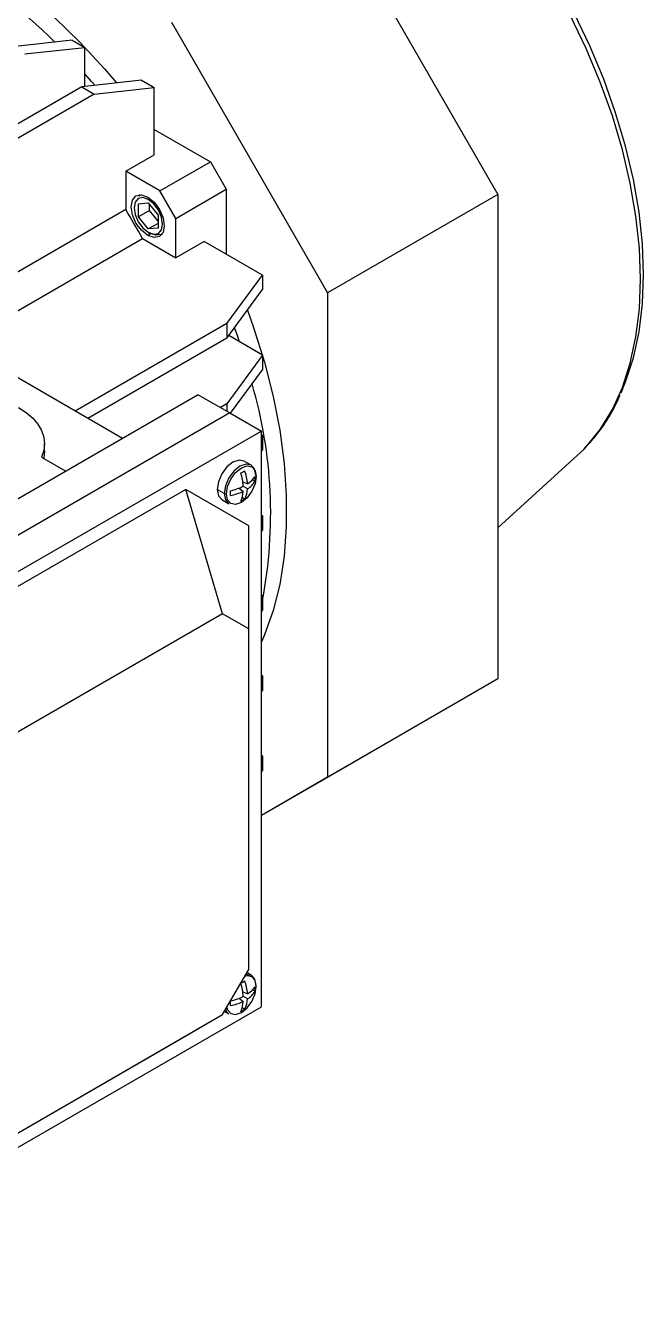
# Model space of a CAD drawing. Header units: millimetres. Extents: x 0 to 841, y 0 to 594.
# Drawn here: x 425.7 to 495, y 371.9 to 514.1 of the extents above; entities that cross this region are included whole.
import ezdxf

# ---------------------------------------------------------------- set-up
doc = ezdxf.new("R2010")
doc.units = ezdxf.units.MM

msp = doc.modelspace()

# ---------------------------------------------------------------- linework, layer by layer
at = {"color": 7, "linetype": 'Continuous', "lineweight": 25}
for p, q in [((461.21, 525.5), (478.71, 495.19)), ((442.12, 514.48), (459.62, 484.17)), ((430.99, 512.48), (424.28, 511.73)), ((430.99, 512.48), (432.41, 511.66)), ((425.69, 510.92), (432.41, 511.66)), ((432.41, 507.28), (432.41, 511.66)), ((438.77, 507.99), (432.06, 507.24)), ((438.77, 507.99), (440.19, 507.17)), ((432.06, 507.24), (372.63, 472.94)), ((433.47, 506.43), (374.05, 472.12)), ((432.06, 507.24), (433.47, 506.43)), ((433.47, 506.43), (440.19, 507.17)), ((440.19, 499.62), (440.19, 507.17)), ((440.19, 502.46), (446.48, 498.83)), ((436.99, 497.78), (440.19, 499.62)), ((436.99, 497.78), (436.99, 493.48)), ((440.82, 495.57), (436.99, 497.78)), ((440.82, 495.57), (446.48, 498.83)), ((446.48, 498.83), (448.25, 495.77)), ((438.6, 495.13), (438.45, 495.04)), ((438.45, 495.04), (438.66, 495.13)), ((442.59, 492.5), (440.82, 495.57)), ((442.59, 492.5), (448.25, 495.77)), ((448.25, 495.77), (448.25, 488.5)), ((478.71, 495.19), (459.62, 484.17)), ((478.71, 495.19), (478.71, 440.89)), ((438.43, 494.14), (439.52, 494.23)), ((438.43, 492.67), (438.43, 494.14)), ((439.52, 494.23), (440.62, 492.87)), ((439.66, 493.39), (439.66, 494.06)), ((436.99, 493.48), (414.6, 480.56)), ((439.66, 493.39), (438.43, 492.67)), ((439.52, 491.31), (438.43, 492.67)), ((440.62, 492.2), (439.66, 493.39)), ((440.62, 492.87), (440.62, 491.41)), ((442.59, 488.08), (442.59, 492.5)), ((439.79, 490.78), (439.45, 490.59)), ((440.62, 491.94), (439.52, 491.31)), ((440.62, 491.41), (439.52, 491.31)), ((440.95, 490.71), (441.1, 490.8)), ((418.37, 478.39), (438.87, 490.23)), ((438.87, 490.23), (442.59, 488.08)), ((445.79, 489.92), (442.59, 488.08)), ((452.32, 486.15), (445.79, 489.92)), ((448.32, 480.71), (452.32, 486.15)), ((452.32, 486.15), (452.32, 484.52)), ((448.32, 479.07), (452.32, 484.52)), ((459.62, 484.17), (459.62, 429.87)), ((436.64, 467.84), (414.36, 480.7)), ((448.32, 480.71), (431.34, 470.9)), ((448.32, 480.71), (448.32, 479.07)), ((452.32, 477.17), (448.53, 479.36)), ((448.32, 479.07), (432.75, 470.09)), ((452.32, 477.17), (448.32, 471.72)), ((452.32, 477.17), (452.32, 475.54)), ((448.73, 470.66), (452.32, 475.54)), ((445.12, 472.74), (389.26, 440.49)), ((445.12, 472.74), (448.66, 470.7)), ((448.32, 471.72), (447.6, 471.31)), ((448.32, 471.72), (448.32, 470.9)), ((448.66, 470.7), (392.8, 438.45)), ((448.66, 470.7), (452.2, 468.66)), ((452.2, 468.66), (396.33, 436.41)), ((452.2, 404.15), (452.2, 468.66)), ((452.32, 468.19), (452.2, 468.26)), ((452.32, 468.19), (452.2, 468.01)), ((452.32, 468.19), (452.32, 466.55)), ((427.9, 466.41), (427.9, 467.23)), ((452.2, 466.38), (452.32, 466.55)), ((487.61, 465.91), (488.37, 466.65)), ((427.56, 465.73), (430.27, 464.17)), ((451.05, 464.86), (450.26, 465.31)), ((478.71, 457.82), (487.61, 465.91)), ((449.7, 462.28), (450.16, 461.91)), ((449.72, 462.28), (449.72, 462.27)), ((450.11, 462.99), (450.66, 462.77)), ((450.13, 462.98), (450.11, 462.97)), ((450.16, 462.48), (450.66, 462.2)), ((451.2, 463.21), (451.48, 463.05)), ((443.71, 462.13), (404.82, 439.67)), ((450.78, 458.04), (443.71, 462.13)), ((447.85, 448.19), (443.71, 462.13)), ((448.03, 461.67), (447.25, 462.13)), ((447.76, 460.98), (448.55, 460.53)), ((450.05, 461.22), (450.33, 461.06)), ((450.78, 446.5), (450.78, 458.04)), ((452.2, 459.18), (452.32, 459.21)), ((452.32, 459.21), (452.2, 459.03)), ((452.32, 459.21), (452.32, 459.21)), ((452.32, 459.21), (452.32, 458.39)), ((452.32, 458.39), (452.32, 457.57)), ((452.2, 457.4), (452.32, 457.57)), ((452.32, 450.22), (452.2, 450.3)), ((452.32, 450.22), (452.2, 450.05)), ((452.32, 450.22), (452.32, 448.59)), ((447.85, 448.19), (414.82, 429.12)), ((450.78, 446.5), (447.85, 448.19)), ((452.2, 448.42), (452.32, 448.59)), ((450.78, 408.35), (450.78, 446.5)), ((452.32, 441.24), (452.2, 441.31)), ((452.32, 441.24), (452.2, 441.07)), ((452.32, 441.24), (452.32, 439.61)), ((478.71, 440.89), (459.62, 429.87)), ((478.71, 440.89), (461.21, 430.78)), ((452.2, 439.44), (452.32, 439.61)), ((452.32, 432.26), (452.2, 432.33)), ((452.32, 432.26), (452.2, 432.09)), ((452.32, 432.26), (452.32, 430.63)), ((461.21, 430.78), (452.2, 425.58)), ((452.2, 430.45), (452.32, 430.63)), ((459.62, 429.87), (452.2, 425.58)), ((447.85, 403.28), (450.78, 408.35)), ((451.05, 407.7), (450.57, 407.98)), ((450.11, 405.83), (450.66, 405.61)), ((450.11, 405.81), (450.13, 405.82)), ((451.2, 406.05), (451.48, 405.89)), ((396.33, 371.9), (452.2, 404.15)), ((449.7, 405.12), (450.16, 404.75)), ((449.72, 405.11), (449.72, 405.13)), ((450.05, 404.06), (450.33, 403.9)), ((450.16, 405.33), (450.66, 405.04)), ((414.82, 384.21), (447.85, 403.28)), ((443.71, 400.89), (447.85, 403.28)), ((448.07, 403.65), (448.55, 403.37)), ((404.82, 378.43), (443.71, 400.89))]:
    msp.add_line(p, q, dxfattribs=at)
at = {"color": 7, "linetype": 'Continuous', "lineweight": 25, "flags": 128}
for points in [[(492.52, 472.94), (493.03, 474.17), (493.91, 476.87), (494.54, 479.8), (494.92, 482.92), (495.05, 486.21), (494.92, 489.65), (494.54, 493.21), (493.91, 496.86), (493.03, 500.58), (491.91, 504.34), (490.57, 508.11), (489, 511.85), (487.22, 515.55), (485.25, 519.17), (483.1, 522.69), (480.79, 526.08), (478.33, 529.31), (475.74, 532.36), (473.04, 535.2), (470.26, 537.82), (467.41, 540.2), (464.52, 542.3), (461.6, 544.13)], [(401.3, 527.68), (402.62, 527.71), (405.37, 527.51), (408.22, 527), (411.14, 526.16), (414.1, 525.02), (417.1, 523.58), (420.11, 521.84), (423.11, 519.82), (426.08, 517.54), (429, 515), (431.84, 512.23), (434.6, 509.25), (435.94, 507.67)], [(488.37, 466.65), (488.61, 466.89), (490.19, 468.85), (491.54, 471.07), (492.67, 473.56), (493.55, 476.29), (494.19, 479.24), (494.57, 482.38), (494.7, 485.7), (494.57, 489.17), (494.19, 492.76), (493.55, 496.44), (492.67, 500.19), (491.54, 503.98), (490.19, 507.77), (488.61, 511.55), (486.82, 515.28)], [(433.54, 507.41), (433.17, 507.84), (432.41, 508.7)], [(439.45, 490.59), (438.74, 491.16), (438.14, 491.97), (437.74, 492.9), (437.59, 493.8), (437.74, 494.54), (438.14, 495.01), (438.74, 495.12), (439.45, 494.88)], [(439.52, 494.61), (438.91, 494.82), (438.4, 494.72), (438.05, 494.32), (437.93, 493.69), (438.05, 492.92), (438.4, 492.12), (438.91, 491.43), (439.52, 490.94)], [(439.45, 494.88), (440.16, 494.3), (440.76, 493.49), (441.17, 492.56), (441.31, 491.66), (441.17, 490.92), (440.76, 490.46), (440.16, 490.34), (439.45, 490.59)], [(439.52, 490.94), (440.13, 490.72), (440.65, 490.82), (440.99, 491.22), (441.11, 491.85), (440.99, 492.63), (440.65, 493.42), (440.13, 494.12), (439.52, 494.61)], [(441.13, 490.85), (440.95, 490.71), (440.37, 490.6), (439.7, 490.83)], [(450.63, 482.22), (451.33, 480.27), (452.53, 476.39), (453.51, 472.54), (454.25, 468.75), (454.74, 465.03), (454.99, 461.43), (454.99, 457.95), (454.74, 454.63), (454.25, 451.49), (453.51, 448.55), (452.53, 445.83), (452.2, 445.06)], [(449.76, 478.65), (449.56, 479.25), (449.2, 480.27)], [(424.97, 471.31), (425.83, 470.74), (426.56, 470.12), (427.14, 469.44), (427.56, 468.72), (427.81, 467.98), (427.9, 467.23), (427.81, 466.48), (427.56, 465.73)], [(427.9, 466.41), (427.81, 465.66), (427.8, 465.6)], [(450.26, 465.31), (449.69, 465.42), (449.01, 465.19), (448.34, 464.64), (447.76, 463.87), (447.38, 462.98), (447.25, 462.13)], [(451.57, 463.71), (451.43, 464.42), (451.05, 464.86), (450.48, 464.97), (449.8, 464.73), (449.12, 464.19), (448.55, 463.41), (448.17, 462.53), (448.03, 461.67)], [(448.27, 461.63), (448.4, 462.45), (448.76, 463.29), (449.31, 464.03), (449.95, 464.55), (450.59, 464.77), (451.14, 464.67), (451.51, 464.25), (451.63, 463.58)], [(451.63, 463.58), (451.51, 462.76), (451.14, 461.92), (450.59, 461.18), (449.95, 460.66), (449.31, 460.44), (448.76, 460.54), (448.4, 460.96), (448.27, 461.63)], [(447.25, 462.13), (447.38, 461.42), (447.76, 460.98), (447.76, 460.98)], [(448.03, 461.67), (448.17, 460.97), (448.55, 460.53), (448.55, 460.53)], [(451.63, 406.42), (451.51, 407.09), (451.14, 407.51), (450.59, 407.62), (450.32, 407.56)], [(450.47, 407.81), (450.48, 407.81), (451.05, 407.7), (451.43, 407.26), (451.57, 406.55)], [(448.31, 404.07), (448.4, 403.81), (448.76, 403.39), (449.31, 403.28), (449.95, 403.5), (450.59, 404.02), (451.14, 404.76), (451.51, 405.6), (451.63, 406.42)]]:
    msp.add_lwpolyline(points, dxfattribs=at)
at = {"color": 7, "linetype": 'Continuous', "lineweight": 25}
for centre, radius, start, end in [((385.72, 469.06), 61.17, 44.9264, 59.4246), ((439.89, 494.6), 0.368, 147.1657, 177.8116), ((362.98, 448.58), 86.57, 28.7548, 31.2452), ((439.63, 490.92), 0.109, 170.786, 309.2033), ((401.44, 459.41), 51.8, 349.227, 16.298), ((447.91, 467.91), 4.41, 296.6673, 303.3273), ((443.54, 462.04), 6.64, 3.8247, 16.8652), ((445.3, 462.34), 5.37, 4.5543, 20.4825), ((451.53, 463.61), 0.111, 343.3415, 68.9133), ((447.23, 468.44), 6.64, 283.1332, 296.1726), ((449.1, 465.23), 2.91, 302.3664, 325.0287), ((449.16, 464.48), 2.73, 303.2675, 328.3192), ((447.79, 463.3), 3.71, 356.0325, 3.9675), ((448.21, 462.01), 0.382, 242.5838, 278.8492), ((444.33, 461.72), 4.41, 356.67, 3.33), ((447.85, 466.76), 5.37, 279.5156, 295.4429), ((447.25, 462.03), 2.91, 334.9701, 357.6304), ((448.26, 464.13), 3.71, 296.0298, 303.9649), ((447.93, 462.35), 2.73, 331.6802, 356.7295), ((447.91, 410.75), 4.41, 296.6673, 303.3273), ((443.54, 404.88), 6.64, 3.8247, 16.8652), ((445.3, 405.19), 5.37, 4.5543, 20.4825), ((449.1, 408.07), 2.91, 302.3664, 325.0287), ((449.16, 407.32), 2.73, 303.2675, 328.3192), ((447.79, 406.15), 3.71, 356.0325, 3.9675), ((451.53, 406.45), 0.111, 343.3415, 68.9133), ((447.23, 411.28), 6.64, 283.1332, 296.1726), ((444.33, 404.56), 4.41, 356.67, 3.33), ((447.85, 409.6), 5.37, 279.5156, 295.4429), ((447.25, 404.87), 2.91, 334.9701, 357.6304), ((447.93, 405.2), 2.73, 331.6802, 356.7295), ((449.05, 404.19), 0.96, 202.7926, 238.7237), ((448.26, 406.97), 3.71, 296.0298, 303.9649)]:
    msp.add_arc(centre, radius, start, end, dxfattribs=at)
msp.add_open_spline([(488.42, 466.73), (488.84, 467.17), (489.82, 468.2), (491.1, 470.11), (492.01, 471.67), (492.38, 472.61), (492.43, 472.72)], degree=3, knots=[0, 0, 0, 0, 0.264106, 0.60614, 0.95087, 1, 1, 1, 1], dxfattribs=at)

doc.saveas('drawing.dxf')
